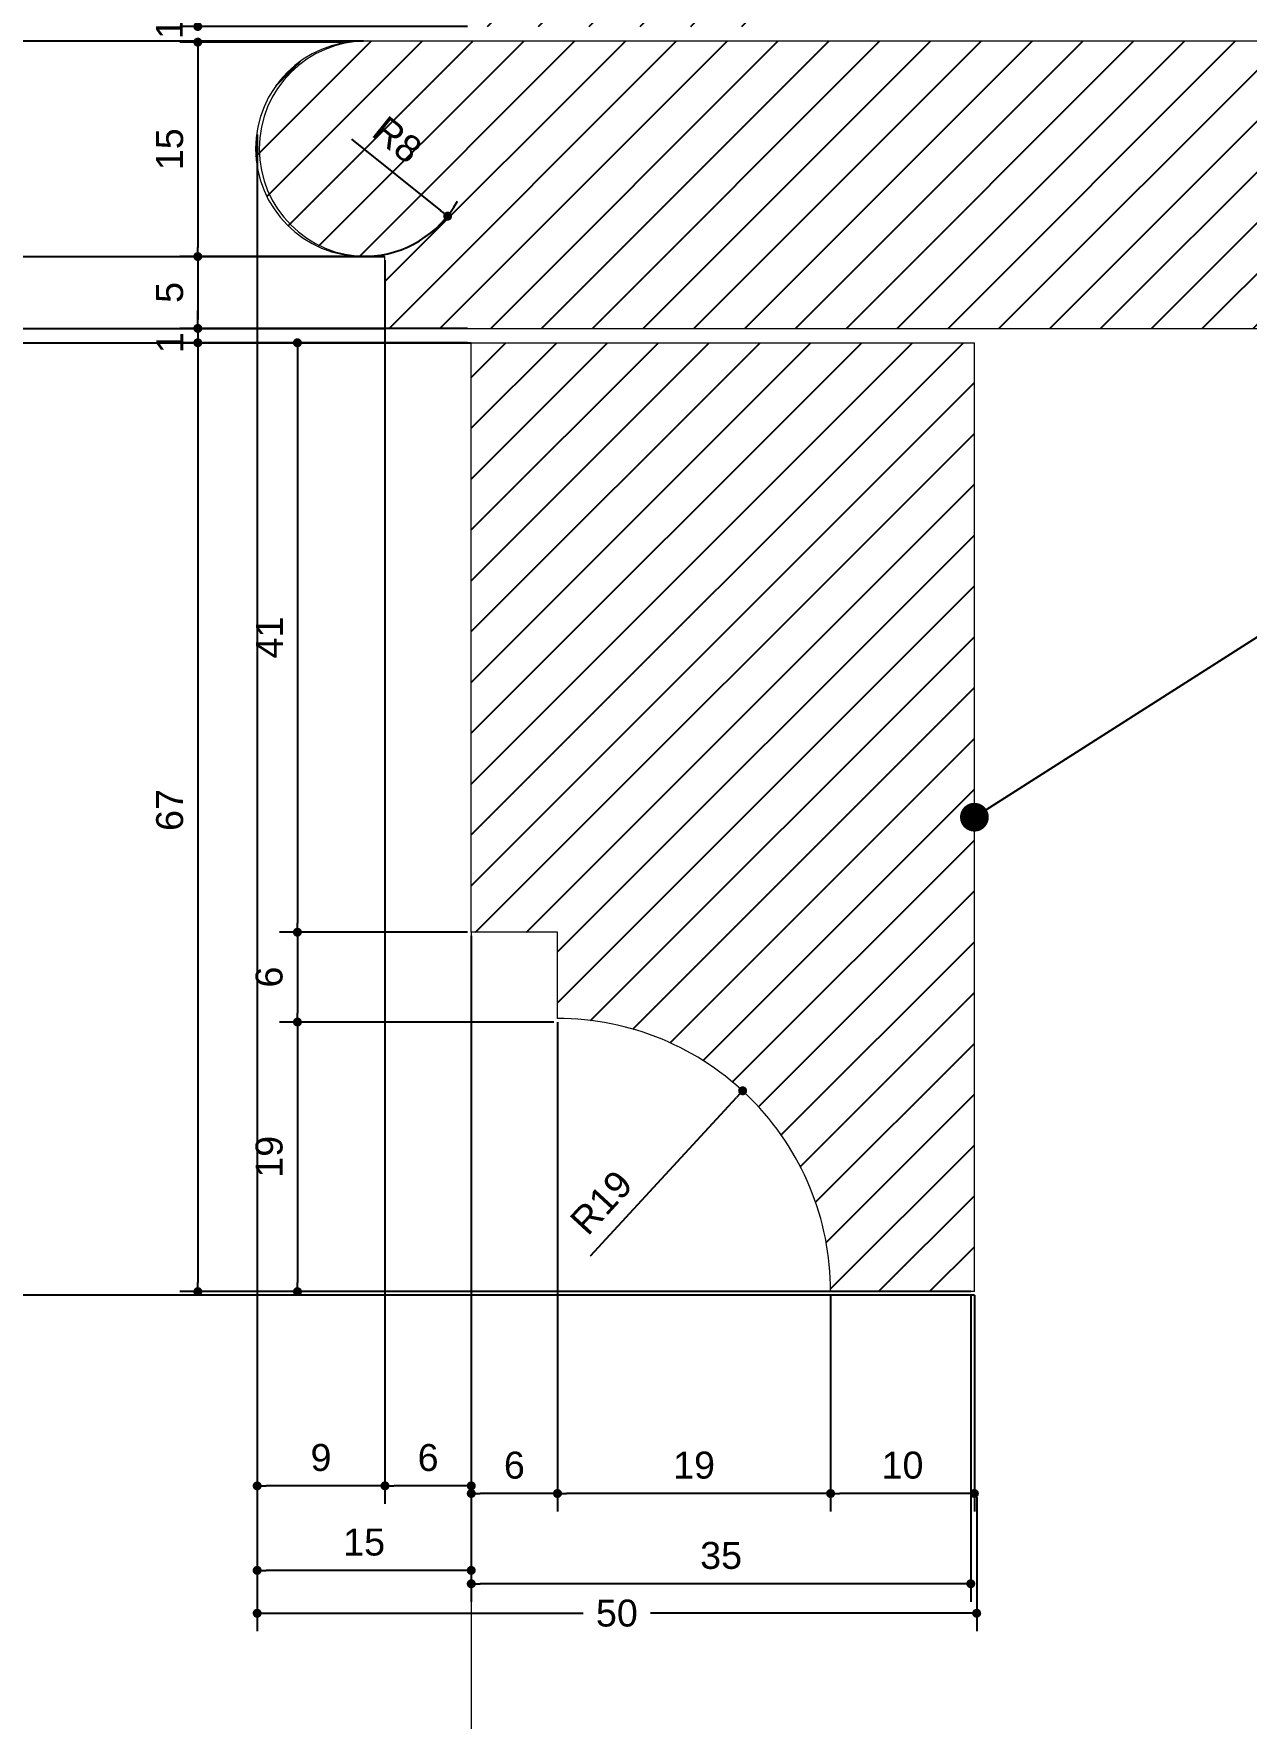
# Model space of a CAD drawing. Header units: inches. Extents: x 274057 to 444617, y 490067 to 635630.
# Drawn here: x 359455.7 to 359540, y 492928.1 to 493045.2 of the extents above; entities that cross this region are included whole.
import ezdxf

# ---------------------------------------------------------------- set-up
doc = ezdxf.new("R2010")
doc.units = ezdxf.units.IN
doc.header["$MEASUREMENT"] = 0
for name, color, linetype in [('8', 8, 'Continuous'), ('CQ curtains and frames', 252, 'Continuous'), ('CQ PANEL DIMENSION', 1, 'Continuous'), ('CQ SPOT DETAIL DIMENSION', 9, 'Continuous'), ('CQ SPOT DETAILS', 40, 'Continuous'), ('menuiserie', 32, 'Continuous')]:
    doc.layers.add(name, color=color, linetype=linetype)
doc.layers.add('Hardware Accs.', color=7, linetype='Continuous', lineweight=0)
doc.layers.add('Marble', color=6, linetype='Continuous', lineweight=0)
doc.styles.get("Standard").update_dxf_attribs({"font": 'arial.ttf'})
doc.dimstyles.new('chester 1.25', dxfattribs={"dimscale": 0.0125, "dimtxt": 150, "dimasz": 50, "dimexe": 100, "dimexo": 20, "dimgap": 80, "dimtad": 1, "dimdec": 0, "dimzin": 0, "dimdsep": 46, "dimtxsty": 'Standard', "dimblk": 'DOT', "dimcen": 100, "dimclrd": 1, "dimclre": 1, "dimclrt": 3, "dimadec": 0, "dimazin": 0, "dimtfac": 1, "dimtdec": 0, "dimtofl": 0, "dimtmove": 0, "dimatfit": 3, "dimfxl": 1, "dimtolj": 1, "dimtzin": 0, "dimlwd": -1, "dimarcsym": 0})
doc.dimstyles.new('chester 15', dxfattribs={"dimscale": 0.15, "dimtxt": 150, "dimasz": 100, "dimexe": 100, "dimexo": 0, "dimgap": 80, "dimtad": 1, "dimdec": 0, "dimzin": 0, "dimdsep": 46, "dimtxsty": 'Standard', "dimblk": 'DOT', "dimcen": 100, "dimclrd": 1, "dimclre": 1, "dimclrt": 3, "dimadec": 0, "dimazin": 0, "dimtfac": 1, "dimtdec": 0, "dimtofl": 0, "dimtmove": 0, "dimatfit": 3, "dimfxl": 1, "dimtolj": 1, "dimtzin": 0, "dimlwd": -1, "dimarcsym": 0})
doc.dimstyles.new('chester 5', dxfattribs={"dimscale": 0.05, "dimtxt": 150, "dimasz": 50, "dimexe": 100, "dimexo": 0, "dimgap": 80, "dimtad": 1, "dimdec": 0, "dimzin": 0, "dimdsep": 46, "dimtxsty": 'Standard', "dimblk": 'DOT', "dimcen": 100, "dimclrd": 1, "dimclre": 1, "dimclrt": 3, "dimadec": 0, "dimazin": 0, "dimtfac": 1, "dimtdec": 0, "dimtofl": 0, "dimtmove": 0, "dimatfit": 3, "dimfxl": 1, "dimtolj": 1, "dimtzin": 0, "dimlwd": -1, "dimarcsym": 0})
doc.dimstyles.get("Standard").update_dxf_attribs({"dimtxt": 0.18, "dimasz": 0.18, "dimexe": 0.18, "dimexo": 0.0625, "dimgap": 0.09, "dimtad": 0, "dimtih": 1, "dimtoh": 1, "dimdec": 4, "dimzin": 0, "dimdsep": 46, "dimtxsty": 'Standard', "dimcen": 0.09, "dimadec": 0, "dimazin": 0, "dimtfac": 1, "dimtdec": 4, "dimtofl": 0, "dimtmove": 0, "dimatfit": 3, "dimfxl": 1, "dimtolj": 1, "dimtzin": 0, "dimarcsym": 0})

# ---------------------------------------------------------------- blocks, each defined once
blk = doc.blocks.new('_Dot')
at = {"color": 0, "linetype": 'ByBlock', "lineweight": -2}
blk.add_line((-0.5, 0), (-1, 0), dxfattribs=at)
at = {"color": 0, "linetype": 'ByBlock', "const_width": 0.5}
blk.add_lwpolyline([(-0.25, 0, 1), (0.25, 0, 1)], format="xyb", close=True, dxfattribs=at)
blk = doc.blocks.new('*D1044')
at = {"layer": 'CQ PANEL DIMENSION', "color": 1, "lineweight": -2, "transparency": 16777216}
for p, q in [((361673.43, 517521.28), (361536.56, 517521.28)), ((361731.43, 517262.03), (361536.56, 517262.03))]:
    blk.add_line(p, q, dxfattribs=at)
at = {"layer": 'CQ PANEL DIMENSION', "color": 1, "transparency": 16777216}
blk.add_line((361541.56, 517518.78), (361541.56, 517264.53), dxfattribs=at)
at = {"layer": 'Defpoints', "color": 0, "transparency": 16777216}
for p in [(361673.43, 517521.28, 0), (361541.56, 517262.03), (361731.43, 517262.03, 0)]:
    blk.add_point(p, dxfattribs=at)
at = {"layer": 'CQ PANEL DIMENSION', "color": 1, "transparency": 16777216, "xscale": 2.5, "yscale": 2.5, "zscale": 2.5}
for p, rotation in [((361541.56, 517521.28), 90), ((361541.56, 517262.03), 270)]:
    blk.add_blockref('_Dot', p, dxfattribs=dict(at, rotation=rotation))
at = {"layer": 'CQ PANEL DIMENSION', "color": 3, "transparency": 16777216, "insert": (361533.73, 517391.66), "char_height": 7.5, "attachment_point": 5, "rotation": 90}
blk.add_mtext('\\A1;259', dxfattribs=at)
blk = doc.blocks.new('*D1001')
at = {"layer": 'CQ PANEL DIMENSION', "color": 1, "lineweight": -2, "transparency": 16777216}
for p, q in [((361731.43, 517262.03), (361536.56, 517262.03)), ((361696.43, 516517.28), (361536.56, 516517.28))]:
    blk.add_line(p, q, dxfattribs=at)
at = {"layer": 'CQ PANEL DIMENSION', "color": 1, "transparency": 16777216}
blk.add_line((361541.56, 517259.53), (361541.56, 516519.78), dxfattribs=at)
at = {"layer": 'Defpoints', "color": 0, "transparency": 16777216}
for p in [(361731.43, 517262.03, 0), (361541.56, 516517.28), (361696.43, 516517.28, 0)]:
    blk.add_point(p, dxfattribs=at)
at = {"layer": 'CQ PANEL DIMENSION', "color": 1, "transparency": 16777216, "xscale": 2.5, "yscale": 2.5, "zscale": 2.5}
for p, rotation in [((361541.56, 517262.03), 90), ((361541.56, 516517.28), 270)]:
    blk.add_blockref('_Dot', p, dxfattribs=dict(at, rotation=rotation))
at = {"layer": 'CQ PANEL DIMENSION', "color": 3, "transparency": 16777216, "insert": (361533.75, 516889.66), "char_height": 7.5, "attachment_point": 5, "rotation": 90}
blk.add_mtext('\\A1;745', dxfattribs=at)
blk = doc.blocks.new('*D1006')
at = {"layer": 'CQ SPOT DETAIL DIMENSION', "color": 1, "transparency": 16777216}
for p, q in [((361677.41, 517350.91), (361677.41, 517351.53)), ((361677.41, 517348.57), (361677.41, 517347.94))]:
    blk.add_line(p, q, dxfattribs=at)
at = {"layer": 'CQ SPOT DETAIL DIMENSION', "color": 1, "lineweight": -2, "transparency": 16777216}
for p, q in [((361696.18, 517350.28), (361676.16, 517350.28)), ((361687.52, 517349.19), (361676.16, 517349.19))]:
    blk.add_line(p, q, dxfattribs=at)
at = {"layer": 'Defpoints', "color": 0, "transparency": 16777216}
for p in [(361696.43, 517350.28, 0), (361677.41, 517349.19), (361687.77, 517349.19, 0)]:
    blk.add_point(p, dxfattribs=at)
at = {"layer": 'CQ SPOT DETAIL DIMENSION', "color": 1, "transparency": 16777216, "xscale": 0.625, "yscale": 0.625, "zscale": 0.625}
for p, rotation in [((361677.41, 517350.28), 270), ((361677.41, 517349.19), 90)]:
    blk.add_blockref('_Dot', p, dxfattribs=dict(at, rotation=rotation))
at = {"layer": 'CQ SPOT DETAIL DIMENSION', "color": 3, "transparency": 16777216, "insert": (361675.43, 517350.13), "char_height": 1.875, "attachment_point": 5, "rotation": 90}
blk.add_mtext('\\A1;1', dxfattribs=at)
blk = doc.blocks.new('*D1007')
at = {"layer": 'CQ SPOT DETAIL DIMENSION', "color": 1, "lineweight": -2, "transparency": 16777216}
for p, q in [((361687.52, 517349.19), (361676.16, 517349.19)), ((361690.18, 517334.28), (361676.16, 517334.28))]:
    blk.add_line(p, q, dxfattribs=at)
at = {"layer": 'CQ SPOT DETAIL DIMENSION', "color": 1, "transparency": 16777216}
blk.add_line((361677.41, 517348.57), (361677.41, 517334.91), dxfattribs=at)
at = {"layer": 'Defpoints', "color": 0, "transparency": 16777216}
for p in [(361687.77, 517349.19, 0), (361677.41, 517334.28), (361690.43, 517334.28, 0)]:
    blk.add_point(p, dxfattribs=at)
at = {"layer": 'CQ SPOT DETAIL DIMENSION', "color": 1, "transparency": 16777216, "xscale": 0.625, "yscale": 0.625, "zscale": 0.625}
for p, rotation in [((361677.41, 517349.19), 90), ((361677.41, 517334.28), 270)]:
    blk.add_blockref('_Dot', p, dxfattribs=dict(at, rotation=rotation))
at = {"layer": 'CQ SPOT DETAIL DIMENSION', "color": 3, "transparency": 16777216, "insert": (361675.46, 517341.74), "char_height": 1.875, "attachment_point": 5, "rotation": 90}
blk.add_mtext('\\A1;15', dxfattribs=at)
blk = doc.blocks.new('*D1008')
at = {"layer": 'CQ SPOT DETAIL DIMENSION', "color": 1, "lineweight": -2, "transparency": 16777216}
for p, q in [((361690.18, 517334.28), (361676.16, 517334.28)), ((361690.18, 517329.28), (361676.16, 517329.28))]:
    blk.add_line(p, q, dxfattribs=at)
at = {"layer": 'CQ SPOT DETAIL DIMENSION', "color": 1, "transparency": 16777216}
blk.add_line((361677.41, 517333.66), (361677.41, 517329.91), dxfattribs=at)
at = {"layer": 'Defpoints', "color": 0, "transparency": 16777216}
for p in [(361690.43, 517334.28, 0), (361677.41, 517329.28), (361690.43, 517329.28, 0)]:
    blk.add_point(p, dxfattribs=at)
at = {"layer": 'CQ SPOT DETAIL DIMENSION', "color": 1, "transparency": 16777216, "xscale": 0.625, "yscale": 0.625, "zscale": 0.625}
for p, rotation in [((361677.41, 517334.28), 90), ((361677.41, 517329.28), 270)]:
    blk.add_blockref('_Dot', p, dxfattribs=dict(at, rotation=rotation))
at = {"layer": 'CQ SPOT DETAIL DIMENSION', "color": 3, "transparency": 16777216, "insert": (361675.46, 517331.78), "char_height": 1.875, "attachment_point": 5, "rotation": 90}
blk.add_mtext('\\A1;5', dxfattribs=at)
blk = doc.blocks.new('*D1009')
at = {"layer": 'CQ SPOT DETAIL DIMENSION', "color": 1, "transparency": 16777216}
for p, q in [((361677.41, 517329.91), (361677.41, 517330.53)), ((361677.41, 517327.66), (361677.41, 517327.03))]:
    blk.add_line(p, q, dxfattribs=at)
at = {"layer": 'CQ SPOT DETAIL DIMENSION', "color": 1, "lineweight": -2, "transparency": 16777216}
for p, q in [((361690.18, 517329.28), (361676.16, 517329.28)), ((361690.18, 517328.28), (361676.16, 517328.28))]:
    blk.add_line(p, q, dxfattribs=at)
at = {"layer": 'Defpoints', "color": 0, "transparency": 16777216}
for p in [(361677.41, 517328.28), (361690.43, 517329.28, 0), (361690.43, 517328.28, 0)]:
    blk.add_point(p, dxfattribs=at)
at = {"layer": 'CQ SPOT DETAIL DIMENSION', "color": 1, "transparency": 16777216, "xscale": 0.625, "yscale": 0.625, "zscale": 0.625}
for p, rotation in [((361677.41, 517329.28), 270), ((361677.41, 517328.28), 90)]:
    blk.add_blockref('_Dot', p, dxfattribs=dict(at, rotation=rotation))
at = {"layer": 'CQ SPOT DETAIL DIMENSION', "color": 3, "transparency": 16777216, "insert": (361675.47, 517328.28), "char_height": 1.875, "attachment_point": 5, "rotation": 90}
blk.add_mtext('\\A1;1', dxfattribs=at)
blk = doc.blocks.new('*D1010')
at = {"layer": 'CQ SPOT DETAIL DIMENSION', "color": 1, "lineweight": -2, "transparency": 16777216}
for p, q in [((361696.43, 517286.53), (361696.43, 517240.71)), ((361731.18, 517262.03), (361731.18, 517240.71))]:
    blk.add_line(p, q, dxfattribs=at)
at = {"layer": 'CQ SPOT DETAIL DIMENSION', "color": 1, "transparency": 16777216}
blk.add_line((361730.56, 517241.96), (361697.06, 517241.96), dxfattribs=at)
at = {"layer": 'Defpoints', "color": 0, "transparency": 16777216}
for p in [(361696.43, 517286.78), (361731.18, 517262.28), (361696.43, 517241.96)]:
    blk.add_point(p, dxfattribs=at)
at = {"layer": 'CQ SPOT DETAIL DIMENSION', "color": 1, "transparency": 16777216, "xscale": 0.625, "yscale": 0.625, "zscale": 0.625, "rotation": 180}
blk.add_blockref('_Dot', (361696.43, 517241.96), dxfattribs=at)
at = {"layer": 'CQ SPOT DETAIL DIMENSION', "color": 1, "transparency": 16777216, "xscale": 0.625, "yscale": 0.625, "zscale": 0.625}
blk.add_blockref('_Dot', (361731.18, 517241.96), dxfattribs=at)
at = {"layer": 'CQ SPOT DETAIL DIMENSION', "color": 3, "transparency": 16777216, "insert": (361713.81, 517243.92), "char_height": 1.875, "attachment_point": 5}
blk.add_mtext('\\A1;35', dxfattribs=at)
blk = doc.blocks.new('*D1011')
at = {"layer": 'CQ SPOT DETAIL DIMENSION', "color": 1, "lineweight": -2, "transparency": 16777216}
for p, q in [((361721.43, 517262.03), (361721.43, 517246.99)), ((361731.43, 517262.03), (361731.43, 517246.99))]:
    blk.add_line(p, q, dxfattribs=at)
at = {"layer": 'CQ SPOT DETAIL DIMENSION', "color": 1, "transparency": 16777216}
blk.add_line((361730.81, 517248.24), (361722.06, 517248.24), dxfattribs=at)
at = {"layer": 'Defpoints', "color": 0, "transparency": 16777216}
for p in [(361721.43, 517262.28, 0), (361731.43, 517262.28), (361721.43, 517248.24)]:
    blk.add_point(p, dxfattribs=at)
at = {"layer": 'CQ SPOT DETAIL DIMENSION', "color": 1, "transparency": 16777216, "xscale": 0.625, "yscale": 0.625, "zscale": 0.625, "rotation": 180}
blk.add_blockref('_Dot', (361721.43, 517248.24), dxfattribs=at)
at = {"layer": 'CQ SPOT DETAIL DIMENSION', "color": 1, "transparency": 16777216, "xscale": 0.625, "yscale": 0.625, "zscale": 0.625}
blk.add_blockref('_Dot', (361731.43, 517248.24), dxfattribs=at)
at = {"layer": 'CQ SPOT DETAIL DIMENSION', "color": 3, "transparency": 16777216, "insert": (361726.43, 517250.2), "char_height": 1.875, "attachment_point": 5}
blk.add_mtext('\\A1;10', dxfattribs=at)
blk = doc.blocks.new('*D1012')
at = {"layer": 'CQ SPOT DETAIL DIMENSION', "color": 1, "lineweight": -2, "transparency": 16777216}
for p, q in [((361702.43, 517281.03), (361702.43, 517246.99)), ((361721.43, 517262.03), (361721.43, 517246.99))]:
    blk.add_line(p, q, dxfattribs=at)
at = {"layer": 'CQ SPOT DETAIL DIMENSION', "color": 1, "transparency": 16777216}
blk.add_line((361720.81, 517248.24), (361703.06, 517248.24), dxfattribs=at)
at = {"layer": 'Defpoints', "color": 0, "transparency": 16777216}
for p in [(361702.43, 517281.28, 0), (361721.43, 517262.28, 0), (361702.43, 517248.24)]:
    blk.add_point(p, dxfattribs=at)
at = {"layer": 'CQ SPOT DETAIL DIMENSION', "color": 1, "transparency": 16777216, "xscale": 0.625, "yscale": 0.625, "zscale": 0.625, "rotation": 180}
blk.add_blockref('_Dot', (361702.43, 517248.24), dxfattribs=at)
at = {"layer": 'CQ SPOT DETAIL DIMENSION', "color": 1, "transparency": 16777216, "xscale": 0.625, "yscale": 0.625, "zscale": 0.625}
blk.add_blockref('_Dot', (361721.43, 517248.24), dxfattribs=at)
at = {"layer": 'CQ SPOT DETAIL DIMENSION', "color": 3, "transparency": 16777216, "insert": (361711.93, 517250.2), "char_height": 1.875, "attachment_point": 5}
blk.add_mtext('\\A1;19', dxfattribs=at)
blk = doc.blocks.new('*D1013')
at = {"layer": 'CQ SPOT DETAIL DIMENSION', "color": 1, "lineweight": -2, "transparency": 16777216}
for p, q in [((361696.43, 517287.03), (361696.43, 517246.99)), ((361702.43, 517281.03), (361702.43, 517246.99))]:
    blk.add_line(p, q, dxfattribs=at)
at = {"layer": 'CQ SPOT DETAIL DIMENSION', "color": 1, "transparency": 16777216}
blk.add_line((361701.81, 517248.24), (361697.06, 517248.24), dxfattribs=at)
at = {"layer": 'Defpoints', "color": 0, "transparency": 16777216}
for p in [(361696.43, 517287.28, 0), (361702.43, 517281.28, 0), (361696.43, 517248.24)]:
    blk.add_point(p, dxfattribs=at)
at = {"layer": 'CQ SPOT DETAIL DIMENSION', "color": 1, "transparency": 16777216, "xscale": 0.625, "yscale": 0.625, "zscale": 0.625, "rotation": 180}
blk.add_blockref('_Dot', (361696.43, 517248.24), dxfattribs=at)
at = {"layer": 'CQ SPOT DETAIL DIMENSION', "color": 1, "transparency": 16777216, "xscale": 0.625, "yscale": 0.625, "zscale": 0.625}
blk.add_blockref('_Dot', (361702.43, 517248.24), dxfattribs=at)
at = {"layer": 'CQ SPOT DETAIL DIMENSION', "color": 3, "transparency": 16777216, "insert": (361699.43, 517250.2), "char_height": 1.875, "attachment_point": 5}
blk.add_mtext('\\A1;6', dxfattribs=at)
blk = doc.blocks.new('*D1014')
at = {"layer": 'CQ SPOT DETAIL DIMENSION', "color": 1, "lineweight": -2, "transparency": 16777216}
for p, q in [((361681.54, 517342.76), (361681.54, 517241.64)), ((361696.43, 517287.03), (361696.43, 517241.64))]:
    blk.add_line(p, q, dxfattribs=at)
at = {"layer": 'CQ SPOT DETAIL DIMENSION', "color": 1, "transparency": 16777216}
blk.add_line((361695.81, 517242.89), (361682.16, 517242.89), dxfattribs=at)
at = {"layer": 'Defpoints', "color": 0, "transparency": 16777216}
for p in [(361681.54, 517343.01, 0), (361696.43, 517287.28, 0), (361681.54, 517242.89)]:
    blk.add_point(p, dxfattribs=at)
at = {"layer": 'CQ SPOT DETAIL DIMENSION', "color": 1, "transparency": 16777216, "xscale": 0.625, "yscale": 0.625, "zscale": 0.625, "rotation": 180}
blk.add_blockref('_Dot', (361681.54, 517242.89), dxfattribs=at)
at = {"layer": 'CQ SPOT DETAIL DIMENSION', "color": 1, "transparency": 16777216, "xscale": 0.625, "yscale": 0.625, "zscale": 0.625}
blk.add_blockref('_Dot', (361696.43, 517242.89), dxfattribs=at)
at = {"layer": 'CQ SPOT DETAIL DIMENSION', "color": 3, "transparency": 16777216, "insert": (361688.98, 517244.85), "char_height": 1.875, "attachment_point": 5}
blk.add_mtext('\\A1;15', dxfattribs=at)
blk = doc.blocks.new('*D1015')
at = {"layer": 'CQ SPOT DETAIL DIMENSION', "color": 1, "lineweight": -2, "transparency": 16777216}
for p, q in [((361690.43, 517329.03), (361690.43, 517247.52)), ((361696.43, 517286.78), (361696.43, 517247.52))]:
    blk.add_line(p, q, dxfattribs=at)
at = {"layer": 'CQ SPOT DETAIL DIMENSION', "color": 1, "transparency": 16777216}
blk.add_line((361695.81, 517248.77), (361691.06, 517248.77), dxfattribs=at)
at = {"layer": 'Defpoints', "color": 0, "transparency": 16777216}
for p in [(361690.43, 517329.28, 0), (361696.43, 517287.03), (361690.43, 517248.77)]:
    blk.add_point(p, dxfattribs=at)
at = {"layer": 'CQ SPOT DETAIL DIMENSION', "color": 1, "transparency": 16777216, "xscale": 0.625, "yscale": 0.625, "zscale": 0.625, "rotation": 180}
blk.add_blockref('_Dot', (361690.43, 517248.77), dxfattribs=at)
at = {"layer": 'CQ SPOT DETAIL DIMENSION', "color": 1, "transparency": 16777216, "xscale": 0.625, "yscale": 0.625, "zscale": 0.625}
blk.add_blockref('_Dot', (361696.43, 517248.77), dxfattribs=at)
at = {"layer": 'CQ SPOT DETAIL DIMENSION', "color": 3, "transparency": 16777216, "insert": (361693.43, 517250.73), "char_height": 1.875, "attachment_point": 5}
blk.add_mtext('\\A1;6', dxfattribs=at)
blk = doc.blocks.new('*D1016')
at = {"layer": 'CQ SPOT DETAIL DIMENSION', "color": 1, "lineweight": -2, "transparency": 16777216}
for p, q in [((361681.54, 517334.03), (361681.54, 517247.52)), ((361690.43, 517334.03), (361690.43, 517247.52))]:
    blk.add_line(p, q, dxfattribs=at)
at = {"layer": 'CQ SPOT DETAIL DIMENSION', "color": 1, "transparency": 16777216}
blk.add_line((361689.81, 517248.77), (361682.16, 517248.77), dxfattribs=at)
at = {"layer": 'Defpoints', "color": 0, "transparency": 16777216}
for p in [(361681.54, 517334.28), (361690.43, 517334.28, 0), (361681.54, 517248.77)]:
    blk.add_point(p, dxfattribs=at)
at = {"layer": 'CQ SPOT DETAIL DIMENSION', "color": 1, "transparency": 16777216, "xscale": 0.625, "yscale": 0.625, "zscale": 0.625, "rotation": 180}
blk.add_blockref('_Dot', (361681.54, 517248.77), dxfattribs=at)
at = {"layer": 'CQ SPOT DETAIL DIMENSION', "color": 1, "transparency": 16777216, "xscale": 0.625, "yscale": 0.625, "zscale": 0.625}
blk.add_blockref('_Dot', (361690.43, 517248.77), dxfattribs=at)
at = {"layer": 'CQ SPOT DETAIL DIMENSION', "color": 3, "transparency": 16777216, "insert": (361685.98, 517250.73), "char_height": 1.875, "attachment_point": 5}
blk.add_mtext('\\A1;9', dxfattribs=at)
blk = doc.blocks.new('*D1017')
at = {"layer": 'CQ SPOT DETAIL DIMENSION', "color": 1, "lineweight": -2, "transparency": 16777216}
for p, q in [((361731.59, 517247.99), (361731.59, 517238.66)), ((361681.54, 517242.54), (361681.54, 517238.66))]:
    blk.add_line(p, q, dxfattribs=at)
at = {"layer": 'CQ SPOT DETAIL DIMENSION', "color": 1, "transparency": 16777216}
for p, q in [((361682.16, 517239.91), (361704.22, 517239.91)), ((361730.97, 517239.91), (361708.9, 517239.91))]:
    blk.add_line(p, q, dxfattribs=at)
at = {"layer": 'Defpoints', "color": 0, "transparency": 16777216}
for p in [(361731.59, 517248.24), (361681.54, 517242.79), (361731.59, 517239.91)]:
    blk.add_point(p, dxfattribs=at)
at = {"layer": 'CQ SPOT DETAIL DIMENSION', "color": 1, "transparency": 16777216, "xscale": 0.625, "yscale": 0.625, "zscale": 0.625, "rotation": 180}
blk.add_blockref('_Dot', (361681.54, 517239.91), dxfattribs=at)
at = {"layer": 'CQ SPOT DETAIL DIMENSION', "color": 1, "transparency": 16777216, "xscale": 0.625, "yscale": 0.625, "zscale": 0.625}
blk.add_blockref('_Dot', (361731.59, 517239.91), dxfattribs=at)
at = {"layer": 'CQ SPOT DETAIL DIMENSION', "color": 3, "transparency": 16777216, "insert": (361706.56, 517239.91), "char_height": 1.875, "attachment_point": 5}
blk.add_mtext('\\A1;50', dxfattribs=at)
blk = doc.blocks.new('*D1018')
at = {"layer": 'CQ SPOT DETAIL DIMENSION', "color": 1, "transparency": 16777216}
blk.add_line((361688.11, 517342.44), (361694.3, 517337.49), dxfattribs=at)
at = {"layer": 'CQ SPOT DETAIL DIMENSION', "color": 1, "lineweight": -2, "transparency": 16777216}
blk.add_arc((361688.93, 517341.78), 7.5, 271.9099, 330.8514, dxfattribs=at)
at = {"layer": 'Defpoints', "color": 0, "transparency": 16777216}
for p in [(361688.93, 517341.78, 0), (361694.79, 517337.09, 0)]:
    blk.add_point(p, dxfattribs=at)
at = {"layer": 'CQ SPOT DETAIL DIMENSION', "color": 1, "transparency": 16777216, "xscale": 0.625, "yscale": 0.625, "zscale": 0.625, "rotation": 321.3020865167359}
blk.add_blockref('_Dot', (361694.79, 517337.09), dxfattribs=at)
at = {"layer": 'CQ SPOT DETAIL DIMENSION', "color": 3, "transparency": 16777216, "insert": (361691.29, 517342.4), "char_height": 1.875, "attachment_point": 5, "rotation": 321.3021}
blk.add_mtext('\\A1;R8', dxfattribs=at)
blk = doc.blocks.new('*D1019')
at = {"layer": 'CQ SPOT DETAIL DIMENSION', "color": 1, "lineweight": -2, "transparency": 16777216}
for p, q in [((361696.18, 517329.28), (361676.16, 517329.28)), ((361731.18, 517262.28), (361676.16, 517262.28))]:
    blk.add_line(p, q, dxfattribs=at)
at = {"layer": 'CQ SPOT DETAIL DIMENSION', "color": 1, "transparency": 16777216}
blk.add_line((361677.41, 517328.66), (361677.41, 517262.91), dxfattribs=at)
at = {"layer": 'Defpoints', "color": 0, "transparency": 16777216}
for p in [(361696.43, 517329.28, 0), (361677.41, 517262.28), (361731.43, 517262.28)]:
    blk.add_point(p, dxfattribs=at)
at = {"layer": 'CQ SPOT DETAIL DIMENSION', "color": 1, "transparency": 16777216, "xscale": 0.625, "yscale": 0.625, "zscale": 0.625}
for p, rotation in [((361677.41, 517329.28), 90), ((361677.41, 517262.28), 270)]:
    blk.add_blockref('_Dot', p, dxfattribs=dict(at, rotation=rotation))
at = {"layer": 'CQ SPOT DETAIL DIMENSION', "color": 3, "transparency": 16777216, "insert": (361675.46, 517295.78), "char_height": 1.875, "attachment_point": 5, "rotation": 90}
blk.add_mtext('\\A1;67', dxfattribs=at)
blk = doc.blocks.new('*D1020')
at = {"layer": 'CQ SPOT DETAIL DIMENSION', "color": 1, "lineweight": -2, "transparency": 16777216}
for p, q in [((361696.18, 517328.28), (361683.09, 517328.28)), ((361696.18, 517287.28), (361683.09, 517287.28))]:
    blk.add_line(p, q, dxfattribs=at)
at = {"layer": 'CQ SPOT DETAIL DIMENSION', "color": 1, "transparency": 16777216}
blk.add_line((361684.34, 517327.66), (361684.34, 517287.91), dxfattribs=at)
at = {"layer": 'Defpoints', "color": 0, "transparency": 16777216}
for p in [(361696.43, 517328.28), (361684.34, 517287.28), (361696.43, 517287.28)]:
    blk.add_point(p, dxfattribs=at)
at = {"layer": 'CQ SPOT DETAIL DIMENSION', "color": 1, "transparency": 16777216, "xscale": 0.625, "yscale": 0.625, "zscale": 0.625}
for p, rotation in [((361684.34, 517328.28), 90), ((361684.34, 517287.28), 270)]:
    blk.add_blockref('_Dot', p, dxfattribs=dict(at, rotation=rotation))
at = {"layer": 'CQ SPOT DETAIL DIMENSION', "color": 3, "transparency": 16777216, "insert": (361682.39, 517307.78), "char_height": 1.875, "attachment_point": 5, "rotation": 90}
blk.add_mtext('\\A1;41', dxfattribs=at)
blk = doc.blocks.new('*D1021')
at = {"layer": 'CQ SPOT DETAIL DIMENSION', "color": 1, "lineweight": -2, "transparency": 16777216}
for p, q in [((361696.18, 517287.28), (361683.09, 517287.28)), ((361702.18, 517281.03), (361683.09, 517281.03))]:
    blk.add_line(p, q, dxfattribs=at)
at = {"layer": 'CQ SPOT DETAIL DIMENSION', "color": 1, "transparency": 16777216}
blk.add_line((361684.34, 517286.66), (361684.34, 517281.66), dxfattribs=at)
at = {"layer": 'Defpoints', "color": 0, "transparency": 16777216}
for p in [(361696.43, 517287.28), (361684.34, 517281.03), (361702.43, 517281.03)]:
    blk.add_point(p, dxfattribs=at)
at = {"layer": 'CQ SPOT DETAIL DIMENSION', "color": 1, "transparency": 16777216, "xscale": 0.625, "yscale": 0.625, "zscale": 0.625}
for p, rotation in [((361684.34, 517287.28), 90), ((361684.34, 517281.03), 270)]:
    blk.add_blockref('_Dot', p, dxfattribs=dict(at, rotation=rotation))
at = {"layer": 'CQ SPOT DETAIL DIMENSION', "color": 3, "transparency": 16777216, "insert": (361682.38, 517284.16), "char_height": 1.875, "attachment_point": 5, "rotation": 90}
blk.add_mtext('\\A1;6', dxfattribs=at)
blk = doc.blocks.new('*D1022')
at = {"layer": 'CQ SPOT DETAIL DIMENSION', "color": 1, "lineweight": -2, "transparency": 16777216}
for p, q in [((361702.18, 517281.03), (361683.09, 517281.03)), ((361721.18, 517262.28), (361683.09, 517262.28))]:
    blk.add_line(p, q, dxfattribs=at)
at = {"layer": 'CQ SPOT DETAIL DIMENSION', "color": 1, "transparency": 16777216}
blk.add_line((361684.34, 517280.41), (361684.34, 517262.91), dxfattribs=at)
at = {"layer": 'Defpoints', "color": 0, "transparency": 16777216}
for p in [(361702.43, 517281.03), (361684.34, 517262.28), (361721.43, 517262.28)]:
    blk.add_point(p, dxfattribs=at)
at = {"layer": 'CQ SPOT DETAIL DIMENSION', "color": 1, "transparency": 16777216, "xscale": 0.625, "yscale": 0.625, "zscale": 0.625}
for p, rotation in [((361684.34, 517281.03), 90), ((361684.34, 517262.28), 270)]:
    blk.add_blockref('_Dot', p, dxfattribs=dict(at, rotation=rotation))
at = {"layer": 'CQ SPOT DETAIL DIMENSION', "color": 3, "transparency": 16777216, "insert": (361682.38, 517271.66), "char_height": 1.875, "attachment_point": 5, "rotation": 90}
blk.add_mtext('\\A1;19', dxfattribs=at)
blk = doc.blocks.new('*D1023')
at = {"layer": 'CQ SPOT DETAIL DIMENSION', "color": 1, "transparency": 16777216}
blk.add_line((361704.72, 517264.77), (361714.89, 517275.79), dxfattribs=at)
at = {"layer": 'Defpoints', "color": 0, "transparency": 16777216}
for p in [(361715.31, 517276.25, 0), (361702.43, 517262.28, 0)]:
    blk.add_point(p, dxfattribs=at)
at = {"layer": 'CQ SPOT DETAIL DIMENSION', "color": 1, "transparency": 16777216, "xscale": 0.625, "yscale": 0.625, "zscale": 0.625, "rotation": 47.32914973156379}
blk.add_blockref('_Dot', (361715.31, 517276.25), dxfattribs=at)
at = {"layer": 'CQ SPOT DETAIL DIMENSION', "color": 3, "transparency": 16777216, "insert": (361705.48, 517268.48), "char_height": 1.875, "attachment_point": 5, "rotation": 47.3291}
blk.add_mtext('\\A1;R19', dxfattribs=at)
blk = doc.blocks.new('*D1480')
at = {"layer": 'CQ PANEL DIMENSION', "color": 1, "lineweight": -2, "transparency": 16777216}
for p, q in [((358368.71, 492980.24), (358368.71, 493342.24)), ((360075.1, 492980.24), (360075.1, 493342.24))]:
    blk.add_line(p, q, dxfattribs=at)
at = {"layer": 'CQ PANEL DIMENSION', "color": 1, "transparency": 16777216}
blk.add_line((358383.71, 493327.24), (360060.1, 493327.24), dxfattribs=at)
at = {"layer": 'Defpoints', "color": 0, "transparency": 16777216}
for p in [(360075.1, 493327.24), (358368.71, 492980.24, -0.03), (360075.1, 492980.24, 0)]:
    blk.add_point(p, dxfattribs=at)
at = {"layer": 'CQ PANEL DIMENSION', "color": 1, "transparency": 16777216, "xscale": 15, "yscale": 15, "zscale": 15, "rotation": 180}
blk.add_blockref('_Dot', (358368.71, 493327.24), dxfattribs=at)
at = {"layer": 'CQ PANEL DIMENSION', "color": 1, "transparency": 16777216, "xscale": 15, "yscale": 15, "zscale": 15}
blk.add_blockref('_Dot', (360075.1, 493327.24), dxfattribs=at)
at = {"layer": 'CQ PANEL DIMENSION', "color": 3, "transparency": 16777216, "insert": (359221.9, 493350.73), "char_height": 22.5, "attachment_point": 5}
blk.add_mtext('\\A1;1706', dxfattribs=at)
blk = doc.blocks.new('tv cabinet fireplace')
at = {"layer": '8'}
h = blk.add_hatch(dxfattribs=at)
h.set_pattern_fill('ANSI31', color=256, scale=20)
h.set_pattern_definition([(45, (148243.981, 586943.8055), (-1.767766953, 1.767766953), [])])
edge = h.paths.add_edge_path()
edge.add_line((362267.43, 517521.28), (361673.43, 517521.28))
edge.add_arc((361667.43, 517521.28), 6, -90, 0, ccw=False)
edge.add_line((361667.43, 517515.28), (361667.43, 517501.28))
edge.add_line((361667.43, 517501.28), (362267.43, 517501.28))
edge.add_line((362267.43, 517501.28), (362267.43, 517521.28))
edge = h.paths.add_edge_path()
edge.add_line((362267.43, 517501.28), (361677.43, 517501.28))
edge.add_line((361677.43, 517501.28), (361677.43, 517495.28))
edge.add_arc((361677.43, 517481.28), 14, 0, 90, ccw=False)
edge.add_line((361691.43, 517481.28), (362267.43, 517481.28))
edge.add_line((362267.43, 517481.28), (362267.43, 517501.28))
h.paths.add_polyline_path([(361716.43, 517480.28), (361696.43, 517480.28), (361696.43, 517350.28), (361716.43, 517350.28)])
edge = h.paths.add_edge_path()
edge.add_line((362267.43, 517349.28), (361688.93, 517349.28))
edge.add_arc((361688.93, 517341.78), 7.5, 90, 270)
edge.add_line((361688.93, 517334.28), (361690.43, 517334.28))
edge.add_line((361690.43, 517334.28), (361690.43, 517329.28))
edge.add_line((361690.43, 517329.28), (362085.44, 517329.28))
edge.add_line((362085.44, 517329.28), (362085.44, 517329.28))
edge.add_line((362085.44, 517329.28), (362110.43, 517329.28))
edge.add_line((362110.43, 517329.28), (362267.43, 517329.28))
edge.add_line((362267.43, 517329.28), (362267.43, 517349.28))
h = blk.add_hatch(dxfattribs=at)
h.set_pattern_fill('ANSI31', color=256, scale=20)
h.set_pattern_definition([(45, (-383.4847, -4e-09), (-1.767766953, 1.767766953), [])])
edge = h.paths.add_edge_path()
edge.add_line((361721.43, 517262.28), (361731.43, 517262.28))
edge.add_line((361731.43, 517262.28), (361731.43, 517328.28))
edge.add_line((361731.43, 517328.28), (361696.43, 517328.28))
edge.add_line((361696.43, 517328.28), (361696.43, 517330.28))
edge.add_line((361696.43, 517330.28), (361696.43, 517287.28))
edge.add_line((361696.43, 517287.28), (361702.43, 517287.28))
edge.add_line((361702.43, 517287.28), (361702.43, 517281.28))
edge.add_arc((361702.43, 517262.28), 19, 0, 90, ccw=False)
at = {"layer": 'Hardware Accs.', "color": 6}
for p, q in [((361688.93, 517349.28, 0.09), (362267.43, 517349.28, 0.09)), ((361690.43, 517329.28, 0.09), (361690.43, 517334.28, 0.09)), ((361690.43, 517329.28, 0.09), (362267.43, 517329.28, 0.09)), ((361696.43, 517328.28, 0.09), (361731.43, 517328.28, 0.09)), ((361731.43, 517262.28, 0.09), (361731.43, 517328.28, 0.09)), ((361696.43, 517287.28, 0.09), (361696.43, 516517.28, 0.09))]:
    blk.add_line(p, q, dxfattribs=at)
at = {"layer": 'Hardware Accs.', "color": 6, "elevation": 0.09}
blk.add_lwpolyline([(361731.43, 517262.28), (361721.43, 517262.28, 0.414214), (361702.43, 517281.28), (361702.43, 517287.28), (361696.43, 517287.28), (361696.43, 517328.28)], format="xyb", dxfattribs=at)
at = {"layer": 'Hardware Accs.', "color": 6}
for centre in [(361688.93, 517341.78, 0.09), (361689.18, 517341.78, 0.09)]:
    blk.add_arc(centre, 7.5, 90, 270, dxfattribs=at)
at = {"layer": 'Marble'}
blk.add_line((361688.93, 517334.28, 0.09), (361690.43, 517334.28, 0.09), dxfattribs=at)
at = {"layer": 'menuiserie', "ltscale": 2}
for p, q in [((361636.93, 517349.28, 0.09), (361688.93, 517349.28, 0.09)), ((361636.93, 517334.28, 0.09), (361690.43, 517334.28, 0.09)), ((361638.43, 517329.28, 0.09), (361690.43, 517329.28, 0.09)), ((361661.07, 517328.28, 0.09), (361696.43, 517328.28, 0.09))]:
    blk.add_line(p, q, dxfattribs=at)
at = {"layer": 'CQ PANEL DIMENSION'}
for base, p1, p2, picture, middle in [((361541.56, 517262.03, 0.09), (361673.43, 517521.28, 0.09), (361731.43, 517262.03, 0.09), '*D1044', (361533.73, 517391.66, 0.09)), ((361541.56, 516517.28, 0.09), (361731.43, 517262.03, 0.09), (361696.43, 516517.28, 0.09), '*D1001', (361533.75, 516889.66, 0.09))]:
    dim = blk.add_linear_dim(base=base, p1=p1, p2=p2, angle=90, dimstyle='chester 5', override={"dimtmove": 1}, dxfattribs=at)
    dim.commit()
    dim.dimension.update_dxf_attribs({"geometry": picture, "text_midpoint": middle})
at = {"layer": 'CQ SPOT DETAIL DIMENSION', "color": 6}
for base, p1, p2, picture, middle in [((361677.41, 517349.19, 0.09), (361696.43, 517350.28, 0.09), (361687.77, 517349.19, 0.09), '*D1006', (361677.37, 517350.13, 0.09)), ((361677.41, 517328.28, 0.09), (361690.43, 517329.28, 0.09), (361690.43, 517328.28, 0.09), '*D1009', (361677.41, 517328.28, 0.09))]:
    dim = blk.add_linear_dim(base=base, p1=p1, p2=p2, angle=90, dimstyle='chester 1.25', override={"dimtmove": 1}, dxfattribs=at)
    dim.commit()
    dim.dimension.update_dxf_attribs({"geometry": picture, "text_midpoint": middle, "dimtype": 128})
for base, p1, p2, picture, middle in [((361677.41, 517334.28, 0.09), (361687.77, 517349.19, 0.09), (361690.43, 517334.28, 0.09), '*D1007', (361675.46, 517341.74, 0.09)), ((361677.41, 517329.28, 0.09), (361690.43, 517334.28, 0.09), (361690.43, 517329.28, 0.09), '*D1008', (361675.46, 517331.78, 0.09)), ((361684.34, 517281.03, 0.09), (361696.43, 517287.28, 0.09), (361702.43, 517281.03, 0.09), '*D1021', (361682.38, 517284.16, 0.09)), ((361684.34, 517262.28, 0.09), (361702.43, 517281.03, 0.09), (361721.43, 517262.28, 0.09), '*D1022', (361682.38, 517271.66, 0.09))]:
    dim = blk.add_linear_dim(base=base, p1=p1, p2=p2, angle=90, dimstyle='chester 1.25', override={"dimtmove": 1}, dxfattribs=at)
    dim.commit()
    dim.dimension.update_dxf_attribs({"geometry": picture, "text_midpoint": middle})
for center, mpoint, picture, middle in [((361688.9342, 517341.784, 0.092), (361694.7876, 517337.0949, 0.092), '*D1018', (361690.0708, 517340.8734, 0.092)), ((361702.43, 517262.28, 0.09), (361715.31, 517276.25, 0.09), '*D1023', (361706.92, 517267.15, 0.09))]:
    dim = blk.add_radius_dim(center=center, mpoint=mpoint, dimstyle='chester 1.25', dxfattribs=at)
    dim.commit()
    dim.dimension.update_dxf_attribs({"geometry": picture, "text_midpoint": middle, "dimtype": 132})
for base, p1, p2, override, picture, middle in [((361681.54, 517242.89, 0.09), (361696.43, 517287.28, 0.09), (361681.54, 517343.01, 0.09), {"dimtmove": 1}, '*D1014', (361688.98, 517244.85, 0.09)), ((361696.43, 517248.24, 0.09), (361702.43, 517281.28, 0.09), (361696.43, 517287.28, 0.09), {"dimtmove": 1}, '*D1013', (361699.43, 517250.2, 0.09)), ((361702.43, 517248.24, 0.09), (361721.43, 517262.28, 0.09), (361702.43, 517281.28, 0.09), {"dimtmove": 1}, '*D1012', (361711.93, 517250.2, 0.09)), ((361731.59, 517239.91, 0.09), (361681.54, 517242.79, 0.09), (361731.59, 517248.24, 0.09), {"dimtad": 0}, '*D1017', (361706.56, 517239.91, 0.09))]:
    dim = blk.add_linear_dim(base=base, p1=p1, p2=p2, dimstyle='chester 1.25', override=override, dxfattribs=at)
    dim.commit()
    dim.dimension.update_dxf_attribs({"geometry": picture, "text_midpoint": middle})
for base, p1, p2, picture, middle in [((361681.54, 517248.77, 0.09), (361690.43, 517334.28, 0.09), (361681.54, 517334.28, 0.09), '*D1016', (361685.98, 517250.73, 0.09)), ((361690.43, 517248.77, 0.09), (361696.43, 517287.03, 0.09), (361690.43, 517329.28, 0.09), '*D1015', (361693.43, 517250.73, 0.09)), ((361696.43, 517241.96, 0.09), (361731.18, 517262.28, 0.09), (361696.43, 517286.78, 0.09), '*D1010', (361713.81, 517243.92, 0.09)), ((361721.43, 517248.24, 0.09), (361731.43, 517262.28, 0.09), (361721.43, 517262.28, 0.09), '*D1011', (361726.43, 517250.2, 0.09))]:
    dim = blk.add_linear_dim(base=base, p1=p1, p2=p2, dimstyle='chester 1.25', dxfattribs=at)
    dim.commit()
    dim.dimension.update_dxf_attribs({"geometry": picture, "text_midpoint": middle})
for base, p1, p2, picture, middle in [((361677.41, 517262.28, 0.09), (361696.43, 517329.28, 0.09), (361731.43, 517262.28, 0.09), '*D1019', (361675.46, 517295.78, 0.09)), ((361684.34, 517287.28, 0.09), (361696.43, 517328.28, 0.09), (361696.43, 517287.28, 0.09), '*D1020', (361682.39, 517307.78, 0.09))]:
    dim = blk.add_linear_dim(base=base, p1=p1, p2=p2, angle=90, dimstyle='chester 1.25', dxfattribs=at)
    dim.commit()
    dim.dimension.update_dxf_attribs({"geometry": picture, "text_midpoint": middle})

msp = doc.modelspace()

# ---------------------------------------------------------------- hatches: boundary and pattern name
at = {"layer": 'CQ curtains and frames', "linetype": 'ByBlock', "ltscale": 200}
h = msp.add_hatch(dxfattribs=at)
h.set_pattern_fill('PLASTI,_O', color=256, scale=500, angle=90)
h.set_pattern_definition([(90, (0, -24304.54), (-125, 8e-15), []), (90, (-15.62, -24304.54), (-125, 8e-15), []), (90, (-31.25, -24304.54), (-125, 8e-15), []), (90, (-78.12, -24304.54), (-125, 8e-15), [])])
edge = h.paths.add_edge_path()
edge.add_line((359636.1, 493216.74), (359636.1, 494854.7))
edge.add_line((359636.1, 494854.7), (359615.1, 494884.7))
edge.add_line((359615.1, 494884.7), (359611.1, 494954.83))
edge.add_line((359611.1, 494954.83), (359625.1, 494974.87))
edge.add_line((359625.1, 494974.87), (359625.1, 494994.74))
edge.add_line((359625.1, 494994.74), (354065.1, 494994.8))
edge.add_line((354065.1, 494994.8), (354065.1, 494974.87))
edge.add_line((354065.1, 494974.87), (354069.1, 494974.87))
edge.add_line((354069.1, 494974.87), (354070.27, 494972.04))
edge.add_line((354070.27, 494972.04), (354073.1, 494970.87))
edge.add_line((354073.1, 494970.87), (354073.1, 494967.87))
edge.add_arc((354073.1, 494964.87), 3, 0, 90, ccw=False)
edge.add_line((354076.1, 494964.87), (354079.1, 494964.87))
edge.add_line((354079.1, 494964.87), (354079.1, 494924.7))
edge.add_line((354079.1, 494924.7), (354076.1, 494924.7))
edge.add_arc((354073.1, 494924.7), 3, 270, 360, ccw=False)
edge.add_line((354073.1, 494921.7), (354073.1, 494918.7))
edge.add_arc((354073.1, 494914.7), 4, 90, 180)
edge.add_line((354069.1, 494914.7), (354065.1, 494914.7))
edge.add_line((354065.1, 494914.7), (354065.1, 494894.7))
edge.add_line((354065.1, 494894.7), (354068.1, 494894.7))
edge.add_arc((354071.1, 494894.7), 3, 180, 270)
edge.add_line((354071.1, 494891.7), (354071.1, 494888.7))
edge.add_arc((354071.1, 494884.7), 4, -90, 90, ccw=False)
edge.add_line((354071.1, 494880.7), (354071.1, 494877.7))
edge.add_arc((354071.1, 494874.7), 3, 90, 180)
edge.add_line((354068.1, 494874.7), (354065.1, 494874.7))
edge.add_line((354065.1, 494874.7), (354065.1, 494853.37))
edge.add_line((354065.1, 494853.37), (354052.04, 494853.37))
edge.add_line((354052.04, 494853.37), (354069.17, 492209.77))
edge.add_line((354069.17, 492209.77), (354295.1, 492209.71))
edge.add_line((354295.1, 492209.71), (354295.1, 494744.74))
edge.add_line((354295.1, 494744.74), (359395.1, 494744.74))
edge.add_line((359395.1, 494744.74), (359394.66, 493216.74))
edge.add_line((359394.66, 493216.74), (359636.1, 493216.88))

# ---------------------------------------------------------------- block references
at = {"layer": 'CQ PANEL DIMENSION'}
msp.add_blockref('tv cabinet fireplace', (-2210.33, -24304.54, -0.09), dxfattribs=at)

# ---------------------------------------------------------------- dimensions: what is measured, and where the dimension line sits
dim = msp.add_linear_dim(base=(360075.1, 493327.24), p1=(358368.71, 492980.24, -0.03), p2=(360075.1, 492980.24, 0), dimstyle='chester 15', dxfattribs=at)
dim.commit()
dim.dimension.update_dxf_attribs({"geometry": '*D1480', "text_midpoint": (359221.9, 493350.73)})

# ---------------------------------------------------------------- leaders
at = {"layer": 'CQ SPOT DETAILS', "color": 1}
msp.add_leader([(359521.1, 492990.74, 0), (359547.81, 493007.78, 0), (359563.35, 493007.78, 0)], dimstyle='Standard', override={"dimasz": 2, "dimldrblk": 'Dot', "dimfxl": 0.1, "dimarcsym": 2}, dxfattribs=at)

doc.saveas('drawing.dxf')
